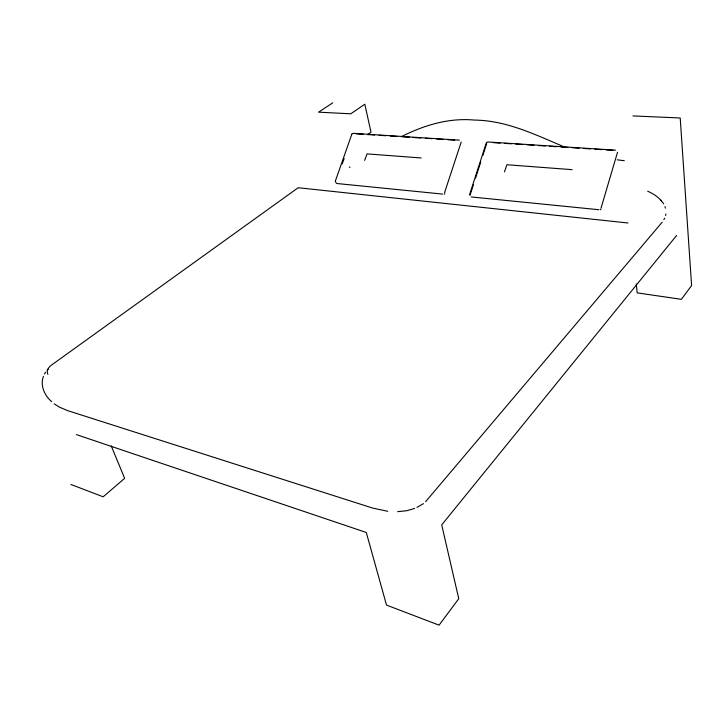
<?xml version="1.0" encoding="UTF-8"?>
<svg xmlns="http://www.w3.org/2000/svg" width="728" height="728" viewBox="0 0 728 728"><rect width="100%" height="100%" fill="white"/><g stroke="black" fill="none" stroke-linecap="round" stroke-linejoin="round"><path stroke-width="1.09" d="M665.647 215.452L665.893 213.923M600.982 208.29L617.535 152.225M469.587 194.631L486.295 142.925M469.988 195.313L473.464 184.557M475.548 178.105L480.753 161.971M482.837 155.519L486.659 143.689M444.526 192.793L461.197 142.024M342.269 163.827L344.153 158.477M335.299 181.217L351.897 134.025M43.48 376.276C39.858 385.385 44.59 395.686 51.715 401.665M44.444 373.955L45.573 372.172M663.818 219.647L664.737 218.191M676.64 235.417L441.705 524.888L458.758 598.707L439.075 625.17L386.504 605.086L366.293 532.477L76.376 434.589M662.207 222.167L425.607 501.692M47.038 370.243L48.467 368.686M444.353 194.149L444.881 193.775M367.585 134.616L370.998 132.168L364.819 104.222L350.769 113.805L318.555 112.167L332.769 102.83M600.3 209.737L600.909 209.327M423.478 503.64L416.944 507.398M352.015 133.87L352.57 133.533M486.604 142.561L487.232 142.188M401.783 136.436C424.251 125.189 448.839 117.699 474.328 120.065C506.415 120.448 535.28 134.644 564.118 146.838M414.678 508.453L406.834 510.71L397.634 511.675M632.969 115.925L680.207 117.982L691.6 285.567L681.372 299.326L637.173 292.874L636.308 283.956M353.28 133.342L459.377 140.149M487.887 141.978L615.57 150.168M356.538 133.852L363.308 134.289M367.822 134.58L374.592 135.017M379.097 135.308L385.867 135.736M390.381 136.027L397.151 136.464M401.656 136.755L409.555 137.264M412.94 137.483L420.839 137.992M425.343 138.284L432.114 138.711M436.627 139.002L443.398 139.439M447.911 139.731L454.672 140.167M493.311 142.652L500.081 143.088M504.595 143.38L511.375 143.816M515.888 144.108L522.659 144.544M527.172 144.836L533.952 145.263M538.465 145.554L545.236 145.991M549.758 146.282L556.529 146.719M561.042 147.011L567.822 147.447M572.335 147.738L579.106 148.175M583.619 148.466L590.399 148.903M594.913 149.185L601.683 149.622M606.197 149.913L612.976 150.35M336.791 183.502L442.706 194.094M471.18 196.942L598.88 209.719M617.198 159.805L624.296 160.706M387.76 511.284L372.809 508.117L67.668 410.637L59.277 407.061L54.172 403.794M70.925 484.475L103.176 496.796L124.634 478.341L111.229 445.909M647.711 191.246C653.999 193.939 659.85 198.007 663.627 203.813M349.331 166.958L350.004 167.458M364.619 160.397L367.085 153.89L421.157 157.967M504.459 171.89L506.915 164.737L572.153 169.669M660.478 199.718L661.534 201.092M335.39 181.581L336.227 182.901M47.857 374.356C45.928 370.77 48.73 366.885 51.706 364.937L298.161 187.733L627.973 222.986M664.983 206.634L665.438 208.153"/></g></svg>
